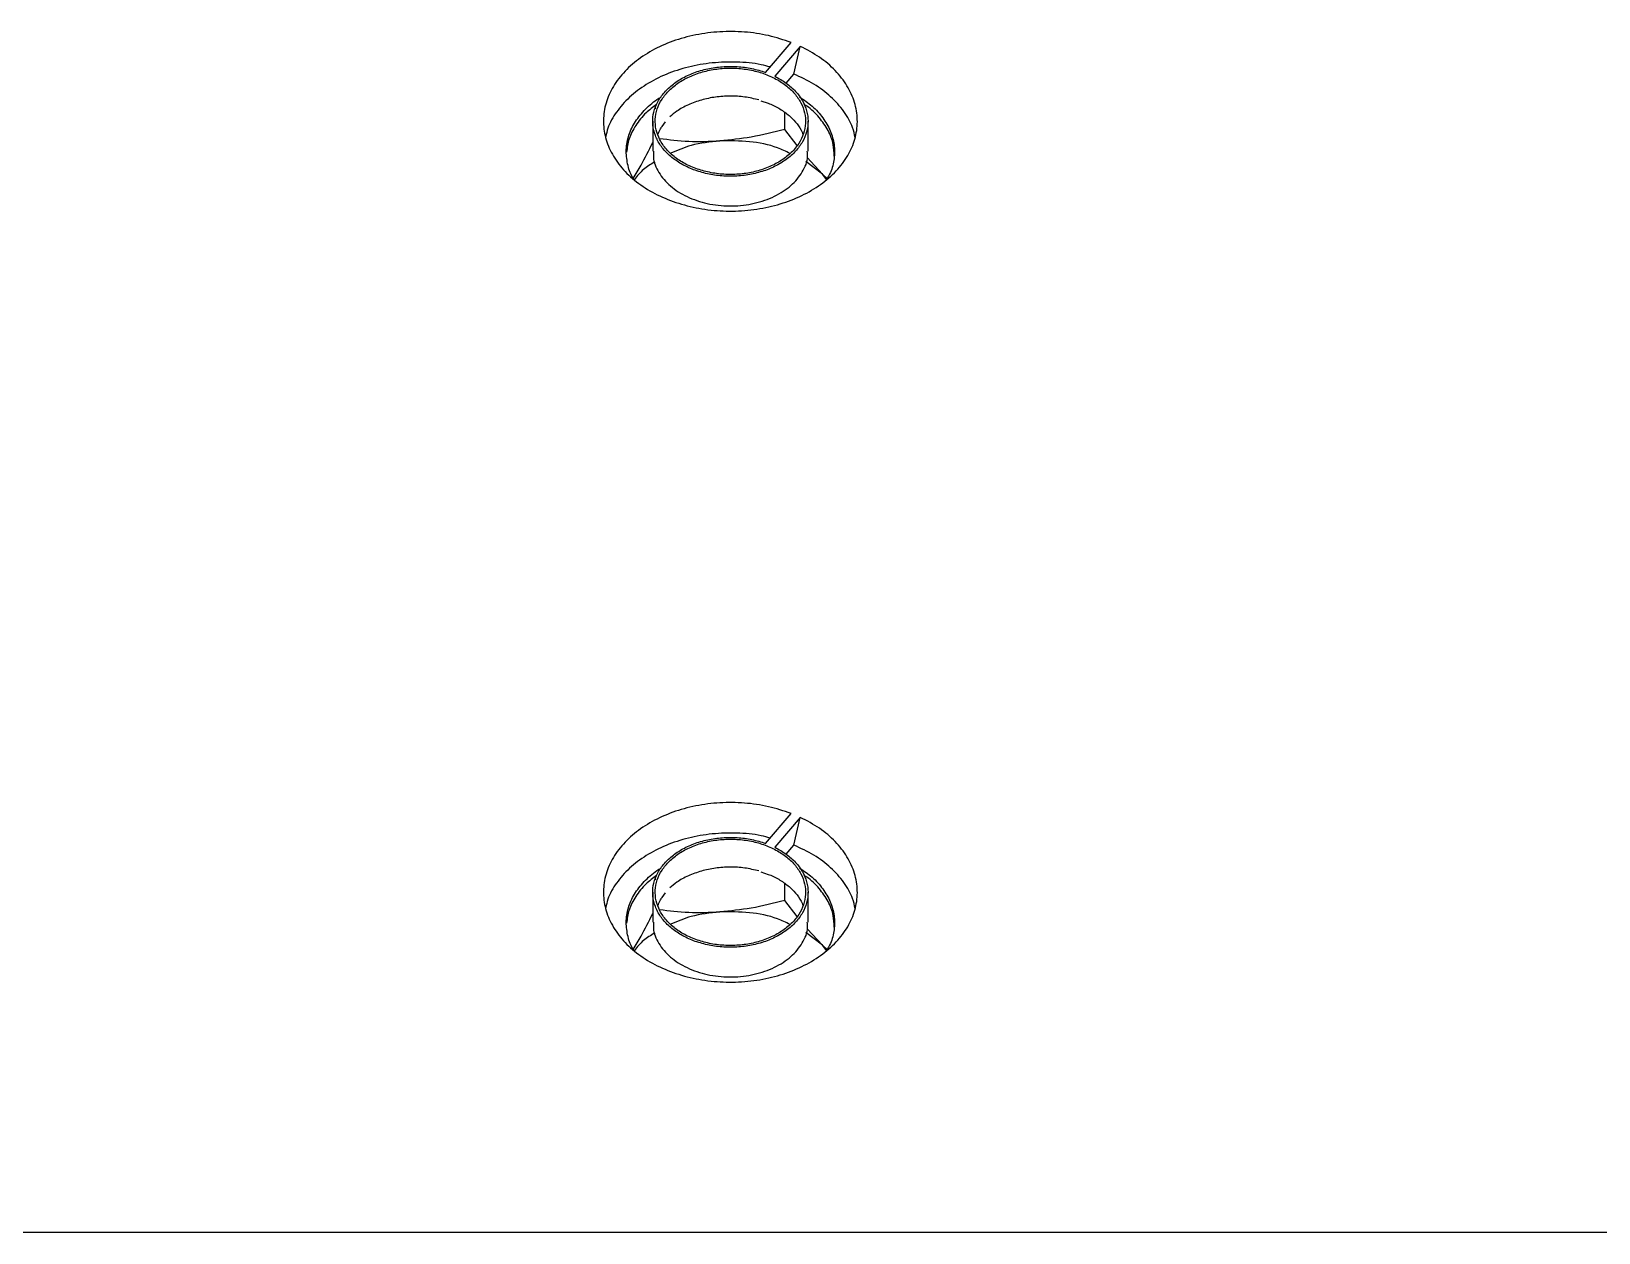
# Model space of a CAD drawing. Header units: millimetres. Extents: x 1293 to 41893, y 1011 to 26911.
# Drawn here: x 23814.3 to 23953.2, y 15630.3 to 15736.8 of the extents above; entities that cross this region are included whole.
import ezdxf

# ---------------------------------------------------------------- set-up
doc = ezdxf.new("R2010")
doc.units = ezdxf.units.MM
doc.header["$LTSCALE"] = 50
doc.layers.add('MAQUINAS', color=11, linetype='Continuous')

msp = doc.modelspace()

# ---------------------------------------------------------------- linework, layer by layer
at = {"layer": 'MAQUINAS', "linetype": 'Continuous', "lineweight": 25}
for p, q in [((23879.3686538, 15733.1192229), (23881.6213624, 15735.7724046)), ((23882.4415613, 15735.4242058), (23880.1888528, 15732.7710242)), ((23881.86742, 15732.9690563), (23882.4415613, 15735.4242058)), ((23881.1877469, 15732.168555), (23881.86742, 15732.9690563)), ((23869.565599, 15730.1662706), (23869.565599, 15729.8789931)), ((23878.9560362, 15730.5994219), (23879.5863261, 15730.3747244)), ((23869.3558566, 15728.7802435), (23869.3558566, 15726.1463276)), ((23870.1980606, 15728.3228307), (23870.4864285, 15728.7288413)), ((23881.0627383, 15728.0537368), (23881.0627383, 15729.5654661)), ((23883.1291899, 15726.1463276), (23883.1291899, 15728.7802435)), ((23882.1658145, 15726.6493551), (23881.0627383, 15728.0537368)), ((23884.4012004, 15724.0914085), (23883.0599176, 15725.5588323)), ((23884.4012004, 15724.0914085), (23882.9359508, 15725.2092343)), ((23884.7566661, 15723.6152156), (23884.4012004, 15724.0914085)), ((23884.4012004, 15724.0914085), (23884.8425177, 15723.6936296)), ((23879.3686538, 15664.7655674), (23881.6213624, 15667.4187491)), ((23882.4415613, 15667.0705503), (23880.1888528, 15664.4173686)), ((23881.86742, 15664.6154008), (23882.4415613, 15667.0705503)), ((23881.1877469, 15663.8148995), (23881.86742, 15664.6154008)), ((23869.565599, 15661.8126151), (23869.565599, 15661.5253376)), ((23878.9560362, 15662.2457663), (23879.5863261, 15662.0210689)), ((23869.3558566, 15660.426588), (23869.3558566, 15657.7926721)), ((23870.1980606, 15659.9691752), (23870.4864285, 15660.3751858)), ((23881.0627383, 15659.7000813), (23881.0627383, 15661.2118105)), ((23883.1291899, 15657.7926721), (23883.1291899, 15660.426588)), ((23882.1658145, 15658.2956996), (23881.0627383, 15659.7000813)), ((23884.4012004, 15655.737753), (23882.9359508, 15656.8555788)), ((23884.4012004, 15655.737753), (23883.0599176, 15657.2051768)), ((23884.7566661, 15655.2615601), (23884.4012004, 15655.737753)), ((23884.4012004, 15655.737753), (23884.8425177, 15655.3399741)), ((24191.2425232, 15630.2566986), (23211.2425232, 15630.2566986))]:
    msp.add_line(p, q, dxfattribs=at)
for points in [[(23881.6213624, 15735.7724046), (23880.9634504, 15735.9926462), (23879.6476264, 15736.4331294), (23877.4926376, 15736.7375678), (23875.305338, 15736.763179), (23873.1492189, 15736.4851993), (23871.1098257, 15735.9204038), (23869.2621164, 15735.0882066), (23867.6755474, 15734.0201897), (23866.4093616, 15732.7561739), (23865.5109394, 15731.343466), (23865.0138748, 15729.8348923), (23864.9367597, 15728.2868755), (23865.2824778, 15726.7573103), (23866.0380994, 15725.3034025), (23867.1753643, 15723.9795279), (23868.6517391, 15722.835199), (23870.4120077, 15721.9132135), (23872.3903363, 15721.2480536), (23874.512736, 15720.8645961), (23876.6998294, 15720.7771821), (23878.8698196, 15720.989081), (23880.9415494, 15721.4923678), (23882.8375366, 15722.2682195), (23884.486872, 15723.2876201), (23885.8278688, 15724.5124419), (23886.8103819, 15725.8968852), (23887.3976361, 15727.3891409), (23887.5677773, 15728.9335155), (23887.314036, 15730.4718145), (23886.6474175, 15731.94813), (23885.5871979, 15733.301187), (23884.194135, 15734.5030018), (23883.0257526, 15735.1171378), (23882.4415613, 15735.4242058)], [(23880.1888528, 15732.7710242), (23880.5360212, 15732.5782299), (23881.230358, 15732.1926414), (23882.0496835, 15731.4495429), (23882.665993, 15730.6188708), (23883.043432, 15729.7178024), (23883.1716664, 15728.7830322), (23883.0450352, 15727.8479569), (23882.6684465, 15726.9471999), (23882.055673, 15726.1137979), (23881.2292539, 15725.3783991), (23880.2195576, 15724.7680264), (23879.0636946, 15724.3051141), (23877.8041456, 15724.0066751), (23876.4872027, 15723.883678), (23875.1612671, 15723.9406433), (23873.8750707, 15724.1754773), (23872.6758847, 15724.5795492), (23871.6077826, 15725.1380083), (23870.7100201, 15725.8303296), (23870.0155923, 15726.6310685), (23869.5500216, 15727.5107954), (23869.3304188, 15728.4371782), (23869.364855, 15729.3761694), (23869.6520648, 15730.293259), (23870.1814914, 15731.15474), (23870.9336808, 15731.9289559), (23871.8809734, 15732.587432), (23872.9886076, 15733.1060425), (23874.2156736, 15733.4654476), (23875.5178241, 15733.6534804), (23876.844399, 15733.6593405), (23878.1571023, 15733.4973296), (23878.9648033, 15733.2452585), (23879.3686538, 15733.1192229)], [(23873.4595708, 15724.4965757), (23873.8664214, 15724.3837242), (23874.6801226, 15724.1580212), (23875.9893731, 15724.0412057), (23877.3006735, 15724.0946897), (23878.5733672, 15724.3314037), (23879.7559366, 15724.7382356), (23880.8036353, 15725.300627), (23881.6760133, 15725.9966772), (23882.339596, 15726.7997146), (23882.7688688, 15727.6788582), (23882.9473385, 15728.6003286), (23882.8681457, 15729.5287127), (23882.5343341, 15730.4283337), (23881.9587316, 15731.2646195), (23881.1634585, 15732.005432), (23880.1790766, 15732.6223024), (23879.0434151, 15733.0915247), (23877.800117, 15733.3950668), (23876.4969614, 15733.5212638), (23875.1840278, 15733.4652661), (23873.9117717, 15733.2292256), (23872.729085, 15732.8222132), (23871.6814179, 15732.2598702), (23870.8090312, 15731.5638069), (23870.1454514, 15730.7607739), (23869.7161758, 15729.8816259), (23869.5377146, 15728.9601686), (23869.6168759, 15728.0317361), (23869.9508049, 15727.1322956), (23870.5259697, 15726.2953363), (23871.322876, 15725.5570375), (23872.301163, 15724.9307856), (23873.0734349, 15724.6413123), (23873.4595708, 15724.4965757)], [(23881.6213624, 15667.4187491), (23880.9634504, 15667.6389907), (23879.6476264, 15668.0794739), (23877.4926376, 15668.3839123), (23875.305338, 15668.4095235), (23873.1492189, 15668.1315438), (23871.1098257, 15667.5667483), (23869.2621164, 15666.7345511), (23867.6755474, 15665.6665342), (23866.4093616, 15664.4025184), (23865.5109394, 15662.9898105), (23865.0138748, 15661.4812368), (23864.9367597, 15659.93322), (23865.2824778, 15658.4036548), (23866.0380994, 15656.949747), (23867.1753643, 15655.6258724), (23868.6517391, 15654.4815435), (23870.4120077, 15653.559558), (23872.3903363, 15652.8943981), (23874.512736, 15652.5109405), (23876.6998294, 15652.4235266), (23878.8698196, 15652.6354255), (23880.9415494, 15653.1387123), (23882.8375366, 15653.914564), (23884.486872, 15654.9339646), (23885.8278688, 15656.1587864), (23886.8103819, 15657.5432297), (23887.3976361, 15659.0354854), (23887.5677773, 15660.57986), (23887.314036, 15662.118159), (23886.6474175, 15663.5944745), (23885.5871979, 15664.9475314), (23884.194135, 15666.1493463), (23883.0257526, 15666.7634823), (23882.4415613, 15667.0705503)], [(23880.1888528, 15664.4173686), (23880.5360212, 15664.2245744), (23881.230358, 15663.8389859), (23882.0496835, 15663.0958874), (23882.665993, 15662.2652153), (23883.043432, 15661.3641469), (23883.1716664, 15660.4293766), (23883.0450352, 15659.4943013), (23882.6684465, 15658.5935444), (23882.055673, 15657.7601424), (23881.2292539, 15657.0247436), (23880.2195576, 15656.4143709), (23879.0636946, 15655.9514586), (23877.8041456, 15655.6530196), (23876.4872027, 15655.5300225), (23875.1612671, 15655.5869878), (23873.8750707, 15655.8218218), (23872.6758847, 15656.2258937), (23871.6077826, 15656.7843528), (23870.7100201, 15657.4766741), (23870.0155923, 15658.277413), (23869.5500216, 15659.1571399), (23869.3304188, 15660.0835227), (23869.364855, 15661.0225139), (23869.6520648, 15661.9396035), (23870.1814914, 15662.8010845), (23870.9336808, 15663.5753004), (23871.8809734, 15664.2337765), (23872.9886076, 15664.752387), (23874.2156736, 15665.111792), (23875.5178241, 15665.2998249), (23876.844399, 15665.3056849), (23878.1571023, 15665.143674), (23878.9648033, 15664.891603), (23879.3686538, 15664.7655674)], [(23873.4595708, 15656.1429202), (23873.8664214, 15656.0300687), (23874.6801226, 15655.8043657), (23875.9893731, 15655.6875502), (23877.3006735, 15655.7410341), (23878.5733672, 15655.9777482), (23879.7559366, 15656.3845801), (23880.8036353, 15656.9469715), (23881.6760133, 15657.6430217), (23882.339596, 15658.4460591), (23882.7688688, 15659.3252027), (23882.9473385, 15660.2466731), (23882.8681457, 15661.1750572), (23882.5343341, 15662.0746782), (23881.9587316, 15662.9109639), (23881.1634585, 15663.6517765), (23880.1790766, 15664.2686469), (23879.0434151, 15664.7378692), (23877.800117, 15665.0414113), (23876.4969614, 15665.1676083), (23875.1840278, 15665.1116106), (23873.9117717, 15664.8755701), (23872.729085, 15664.4685577), (23871.6814179, 15663.9062147), (23870.8090312, 15663.2101514), (23870.1454514, 15662.4071184), (23869.7161758, 15661.5279703), (23869.5377146, 15660.6065131), (23869.6168759, 15659.6780806), (23869.9508049, 15658.7786401), (23870.5259697, 15657.9416808), (23871.322876, 15657.203382), (23872.301163, 15656.5771301), (23873.0734349, 15656.2876568), (23873.4595708, 15656.1429202)]]:
    msp.add_open_spline(points, degree=3, dxfattribs=at)
for points, knots in [([(23879.7726413, 15733.5950289), (23879.5057651, 15733.6671488), (23878.5599776, 15733.9227362), (23876.8112305, 15734.0626095), (23874.6298459, 15734.0052021), (23872.5002703, 15733.6335035), (23870.512529, 15732.9838987), (23868.7400527, 15732.0744291), (23867.2423716, 15730.9416325), (23866.10343, 15729.6240239), (23865.4049149, 15728.4300201), (23865.2525594, 15727.6731942), (23865.2026596, 15727.4253174)], [0, 0, 0, 0, 0.0442667192, 0.156877675, 0.2694886309, 0.3820995868, 0.4947105427, 0.6073214985, 0.7199324544, 0.8325434103, 0.9451543662, 1, 1, 1, 1]), ([(23887.3044829, 15727.3377719), (23887.2432237, 15727.6335679), (23887.0766034, 15728.4381094), (23886.348433, 15729.676133), (23885.1903762, 15730.9835625), (23883.6940783, 15732.123693), (23882.4763061, 15732.6872685), (23881.86742, 15732.9690563)], [0, 0, 0, 0, 0.1269086701, 0.3451815026, 0.5634543351, 0.7817271675, 1, 1, 1, 1]), ([(23867.7263163, 15723.5960352), (23867.6818938, 15723.6581035), (23867.3661299, 15724.0992977), (23867.0922508, 15725.013095), (23866.9498448, 15726.284872), (23867.19232, 15727.5569107), (23867.7654266, 15728.7750306), (23868.6853029, 15729.8720567), (23869.4829046, 15730.5975751), (23870.0223151, 15730.8871515), (23870.0831941, 15730.9198337)], [0, 0, 0, 0, 0.0260238684, 0.1849827559, 0.3439416434, 0.502900531, 0.6618594185, 0.8208183061, 0.9797771936, 1, 1, 1, 1]), ([(23869.685537, 15730.2619672), (23869.3652994, 15730.0246213), (23868.6272718, 15729.4776281), (23867.8084341, 15728.4365314), (23867.1999119, 15727.2574596), (23867.089001, 15726.4398467), (23867.035909, 15726.0484626)], [0, 0, 0, 0, 0.2080204508, 0.4794090817, 0.7507977126, 1, 1, 1, 1]), ([(23878.7656173, 15730.6773415), (23878.3523233, 15730.7742898), (23877.5257355, 15730.9681864), (23876.2156528, 15731.0432026), (23874.9134912, 15730.95442), (23873.6553293, 15730.6915879), (23872.4969009, 15730.2630996), (23871.5462321, 15729.7546914), (23871.0757939, 15729.3441659), (23870.8793418, 15729.172733)], [0, 0, 0, 0, 0.1488756614, 0.2977513228, 0.4466269842, 0.5955026456, 0.744378307, 0.8932539685, 1, 1, 1, 1]), ([(23879.5863261, 15730.3747244), (23879.6634384, 15730.3481724), (23880.0913271, 15730.2008382), (23880.7640225, 15729.8128154), (23881.5655659, 15729.2274724), (23882.1781661, 15728.5509624), (23882.5515343, 15727.9935576), (23882.6518862, 15727.6612224), (23882.6760073, 15727.5813407)], [0, 0, 0, 0, 0.0484218878, 0.2686885188, 0.4887285324, 0.7088688261, 0.9300222995, 1, 1, 1, 1]), ([(23882.3843219, 15730.9351774), (23882.7652756, 15730.6753363), (23883.5694351, 15730.1268348), (23884.4834174, 15729.0989756), (23885.1492321, 15727.9421242), (23885.4903385, 15726.7120756), (23885.4821163, 15725.4643496), (23885.2387945, 15724.4127235), (23884.8793946, 15723.8255509), (23884.7533613, 15723.6196428)], [0, 0, 0, 0, 0.139771742, 0.2950457489, 0.4503197559, 0.6055937629, 0.7608677699, 0.9161417768, 1, 1, 1, 1]), ([(23885.4481964, 15725.6960311), (23885.4367554, 15726.0410943), (23885.4111394, 15726.8136765), (23884.9536785, 15727.9824769), (23884.147923, 15729.1278959), (23883.3880307, 15729.9122751), (23882.8434418, 15730.2441081), (23882.7562948, 15730.2972092)], [0, 0, 0, 0, 0.2019016057, 0.4520492373, 0.7021968689, 0.9523445004, 1, 1, 1, 1]), ([(23869.8211573, 15727.6004638), (23869.87109, 15727.7543755), (23869.9520412, 15728.0038977), (23870.129907, 15728.2344782), (23870.1980606, 15728.3228307)], [0, 0, 0, 0, 0.6168256867, 1, 1, 1, 1]), ([(23869.9475563, 15727.259819), (23870.8087292, 15727.1563142), (23872.5683523, 15726.9448242), (23874.3860606, 15727.0099319), (23875.3141687, 15727.0431753)], [0, 0, 0, 0, 0.4894076312, 1, 1, 1, 1]), ([(23875.3141687, 15727.0431753), (23874.4436534, 15726.9486743), (23872.8863737, 15726.7796199), (23871.5408386, 15726.2063835), (23870.9474541, 15725.9535848)], [0, 0, 0, 0, 0.5589974024, 1, 1, 1, 1]), ([(23881.0627383, 15728.0537368), (23880.0753008, 15727.803035), (23878.1897521, 15727.3243107), (23876.2419378, 15727.1338799), (23875.3141687, 15727.0431753)], [0, 0, 0, 0, 0.523687075, 1, 1, 1, 1]), ([(23881.5358409, 15725.9304328), (23881.170793, 15726.1062098), (23880.0848241, 15726.6291229), (23877.9282899, 15727.0630551), (23876.1855424, 15727.0498019), (23875.3141687, 15727.0431753)], [0, 0, 0, 0, 0.2020310754, 0.6010155377, 1, 1, 1, 1]), ([(23867.6106948, 15723.7158372), (23867.8469625, 15724.099645), (23868.4387863, 15725.0610402), (23869.0116758, 15726.2053711), (23869.3558566, 15726.8928626)], [0, 0, 0, 0, 0.39921959984, 1, 1, 1, 1]), ([(23869.4277235, 15726.1464937), (23869.4145055, 15725.9063547), (23869.3754374, 15725.1965868), (23869.9343014, 15724.0557329), (23871.0171709, 15722.8664784), (23872.5633956, 15721.9497873), (23874.4075619, 15721.3817892), (23876.4060963, 15721.2096871), (23878.3912187, 15721.4477949), (23880.1951855, 15722.0762676), (23881.6809969, 15723.0431101), (23882.6764031, 15724.2671401), (23883.1497341, 15725.3496851), (23883.0815287, 15725.9810372), (23883.0638898, 15726.1443136)], [0, 0, 0, 0, 0.0470837889, 0.1391634444, 0.2312430998, 0.3233227552, 0.4154024107, 0.5074820661, 0.5995617215, 0.691641377, 0.7837210324, 0.8758006879, 0.9678803433, 1, 1, 1, 1]), ([(23869.5414229, 15725.1695733), (23869.1879236, 15724.9646402), (23868.4416669, 15724.5320152), (23867.9833984, 15723.9304868), (23867.7422102, 15723.6139004)], [0, 0, 0, 0, 0.4736966407, 1, 1, 1, 1]), ([(23879.7726413, 15665.2413734), (23879.5057651, 15665.3134933), (23878.5599776, 15665.5690807), (23876.8112305, 15665.708954), (23874.6298459, 15665.6515466), (23872.5002703, 15665.279848), (23870.512529, 15664.6302432), (23868.7400527, 15663.7207736), (23867.2423716, 15662.587977), (23866.10343, 15661.2703684), (23865.4049149, 15660.0763645), (23865.2525594, 15659.3195386), (23865.2026596, 15659.0716619)], [0, 0, 0, 0, 0.0442667192, 0.156877675, 0.2694886309, 0.3820995868, 0.4947105427, 0.6073214985, 0.7199324544, 0.8325434103, 0.9451543662, 1, 1, 1, 1]), ([(23887.3044829, 15658.9841164), (23887.2432237, 15659.2799123), (23887.0766034, 15660.0844539), (23886.348433, 15661.3224775), (23885.1903762, 15662.629907), (23883.6940783, 15663.7700375), (23882.4763061, 15664.333613), (23881.86742, 15664.6154008)], [0, 0, 0, 0, 0.1269086701, 0.3451815026, 0.5634543351, 0.7817271675, 1, 1, 1, 1]), ([(23867.7263163, 15655.2423796), (23867.6818938, 15655.304448), (23867.3661299, 15655.7456421), (23867.0922508, 15656.6594395), (23866.9498448, 15657.9312164), (23867.19232, 15659.2032552), (23867.7654266, 15660.4213751), (23868.6853029, 15661.5184011), (23869.4829046, 15662.2439196), (23870.0223151, 15662.533496), (23870.0831941, 15662.5661782)], [0, 0, 0, 0, 0.0260238684, 0.1849827559, 0.3439416434, 0.502900531, 0.6618594185, 0.8208183061, 0.9797771936, 1, 1, 1, 1]), ([(23869.685537, 15661.9083116), (23869.3652994, 15661.6709658), (23868.6272718, 15661.1239726), (23867.8084341, 15660.0828759), (23867.1999119, 15658.9038041), (23867.089001, 15658.0861912), (23867.035909, 15657.694807)], [0, 0, 0, 0, 0.2080204508, 0.4794090817, 0.7507977126, 1, 1, 1, 1]), ([(23878.7656173, 15662.323686), (23878.3523233, 15662.4206343), (23877.5257355, 15662.6145308), (23876.2156528, 15662.6895471), (23874.9134912, 15662.6007645), (23873.6553293, 15662.3379323), (23872.4969009, 15661.9094441), (23871.5462321, 15661.4010359), (23871.0757939, 15660.9905104), (23870.8793418, 15660.8190775)], [0, 0, 0, 0, 0.1488756614, 0.2977513228, 0.4466269842, 0.5955026456, 0.744378307, 0.8932539685, 1, 1, 1, 1]), ([(23879.5863261, 15662.0210689), (23879.6634384, 15661.9945169), (23880.0913271, 15661.8471827), (23880.7640225, 15661.4591598), (23881.5655659, 15660.8738169), (23882.1781661, 15660.1973069), (23882.5515343, 15659.6399021), (23882.6518862, 15659.3075669), (23882.6760073, 15659.2276852)], [0, 0, 0, 0, 0.0484218878, 0.2686885188, 0.4887285324, 0.7088688261, 0.9300222995, 1, 1, 1, 1]), ([(23882.3843219, 15662.5815218), (23882.7652756, 15662.3216808), (23883.5694351, 15661.7731792), (23884.4834174, 15660.74532), (23885.1492321, 15659.5884686), (23885.4903385, 15658.3584201), (23885.4821163, 15657.1106941), (23885.2387945, 15656.059068), (23884.8793946, 15655.4718954), (23884.7533613, 15655.2659873)], [0, 0, 0, 0, 0.139771742, 0.2950457489, 0.4503197559, 0.6055937629, 0.7608677699, 0.9161417768, 1, 1, 1, 1]), ([(23885.4481964, 15657.3423755), (23885.4367554, 15657.6874388), (23885.4111394, 15658.460021), (23884.9536785, 15659.6288214), (23884.147923, 15660.7742404), (23883.3880307, 15661.5586196), (23882.8434418, 15661.8904526), (23882.7562948, 15661.9435537)], [0, 0, 0, 0, 0.2019016057, 0.4520492373, 0.7021968689, 0.9523445004, 1, 1, 1, 1]), ([(23869.8211573, 15659.2468083), (23869.87109, 15659.40072), (23869.9520412, 15659.6502422), (23870.129907, 15659.8808227), (23870.1980606, 15659.9691752)], [0, 0, 0, 0, 0.6168256867, 1, 1, 1, 1]), ([(23869.9475563, 15658.9061635), (23870.8087292, 15658.8026587), (23872.5683523, 15658.5911687), (23874.3860606, 15658.6562763), (23875.3141687, 15658.6895198)], [0, 0, 0, 0, 0.4894076312, 1, 1, 1, 1]), ([(23881.0627383, 15659.7000813), (23880.0753008, 15659.4493795), (23878.1897521, 15658.9706552), (23876.2419378, 15658.7802244), (23875.3141687, 15658.6895198)], [0, 0, 0, 0, 0.523687075, 1, 1, 1, 1]), ([(23867.6106948, 15655.3621817), (23867.8469625, 15655.7459895), (23868.4387863, 15656.7073846), (23869.0116758, 15657.8517155), (23869.3558566, 15658.5392071)], [0, 0, 0, 0, 0.3992195998, 1, 1, 1, 1]), ([(23869.4277235, 15657.7928382), (23869.4145055, 15657.5526992), (23869.3754374, 15656.8429313), (23869.9343014, 15655.7020774), (23871.0171709, 15654.5128228), (23872.5633956, 15653.5961318), (23874.4075619, 15653.0281336), (23876.4060963, 15652.8560316), (23878.3912187, 15653.0941394), (23880.1951855, 15653.7226121), (23881.6809969, 15654.6894546), (23882.6764031, 15655.9134846), (23883.1497341, 15656.9960295), (23883.0815287, 15657.6273817), (23883.0638898, 15657.790658)], [0, 0, 0, 0, 0.0470837889, 0.1391634444, 0.2312430998, 0.3233227552, 0.4154024107, 0.5074820661, 0.5995617215, 0.691641377, 0.7837210324, 0.8758006879, 0.9678803433, 1, 1, 1, 1]), ([(23875.3141687, 15658.6895198), (23874.4436534, 15658.5950188), (23872.8863737, 15658.4259644), (23871.5408386, 15657.852728), (23870.9474541, 15657.5999293)], [0, 0, 0, 0, 0.55899740235, 1, 1, 1, 1]), ([(23881.5358409, 15657.5767773), (23881.170793, 15657.7525543), (23880.0848241, 15658.2754674), (23877.9282899, 15658.7093996), (23876.1855424, 15658.6961464), (23875.3141687, 15658.6895198)], [0, 0, 0, 0, 0.2020310754, 0.6010155377, 1, 1, 1, 1]), ([(23869.5414229, 15656.8159177), (23869.1879236, 15656.6109847), (23868.4416669, 15656.1783597), (23867.9833984, 15655.5768313), (23867.7422102, 15655.2602449)], [0, 0, 0, 0, 0.4736966407, 1, 1, 1, 1])]:
    msp.add_open_spline(points, degree=3, knots=knots, dxfattribs=at)

doc.saveas('drawing.dxf')
